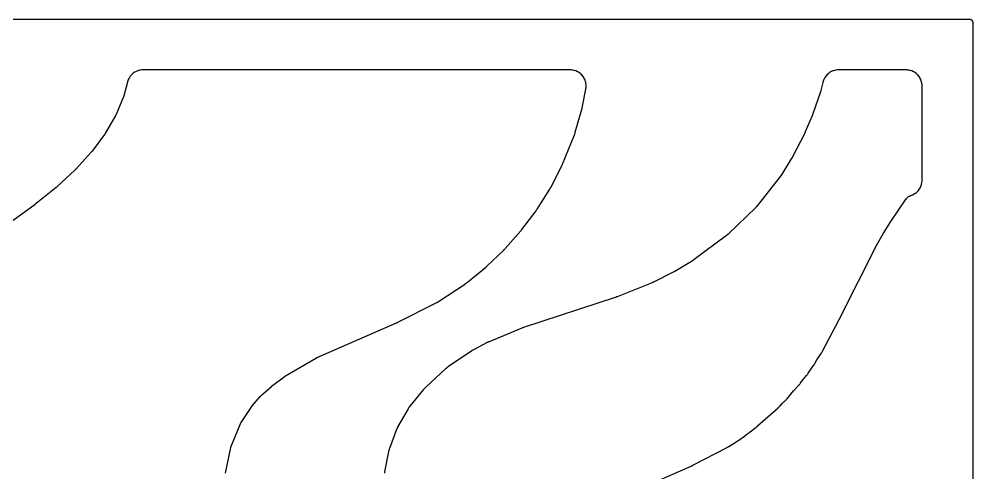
# Model space of a CAD drawing. Header units: millimetres. Extents: x 0 to 300, y 0 to 300.
# Drawn here: x 150 to 300.1, y 228.7 to 300.1 of the extents above; entities that cross this region are included whole.
import ezdxf

# ---------------------------------------------------------------- set-up
doc = ezdxf.new("R2010")
doc.units = ezdxf.units.MM
doc.layers.add('CUT', color=7, linetype='CONTINUOUS')

msp = doc.modelspace()

# ---------------------------------------------------------------- linework, layer by layer
at = {"layer": 'CUT'}
for points in [[(140.0684, 300.0625), (193.3882, 300.0625), (298.533, 300.0625), (298.5625, 300.0625), (299.4478, 300.0625), (299.5212, 300.0589), (299.5794, 300.0503), (299.6365, 300.036), (299.6918, 300.0162), (299.745, 299.991), (299.7954, 299.9608), (299.8427, 299.9257), (299.8863, 299.8863), (299.9257, 299.8427), (299.9608, 299.7954), (299.991, 299.745), (300.0162, 299.6918), (300.036, 299.6365), (300.0503, 299.5794), (300.0589, 299.5212), (300.0625, 299.4478), (300.0625, 298.5625), (300.0625, 297.442), (300.0625, 109.7131)], [(182.4705, 228.6569), (183.3129, 232.6709), (183.3152, 232.6813), (183.3187, 232.6974), (183.325, 232.7238), (183.3339, 232.7587), (183.3424, 232.7897), (183.3495, 232.8142), (183.3537, 232.8282), (183.3553, 232.8334), (183.3652, 232.8634), (183.3884, 232.9298), (183.4033, 232.9693), (183.4086, 232.9825), (183.4126, 232.9923), (184.7947, 236.3129), (184.7986, 236.3222), (184.8048, 236.3366), (184.8154, 236.3603), (184.83, 236.3918), (184.8435, 236.4196), (184.8545, 236.4414), (184.8609, 236.4538), (184.8633, 236.4584), (184.8779, 236.485), (184.9113, 236.5436), (184.9321, 236.5783), (184.9394, 236.5898), (184.9448, 236.5983), (186.491, 238.989), (186.4999, 239.0024), (186.5207, 239.0334), (186.5298, 239.0466), (186.541, 239.0627), (186.5503, 239.0757), (186.5722, 239.106), (186.5817, 239.1189), (186.5928, 239.1335), (186.6025, 239.1462), (186.6255, 239.1757), (186.6355, 239.1882), (186.6478, 239.2034), (186.658, 239.2158), (186.6821, 239.2444), (186.6925, 239.2566), (187.9492, 240.6995), (187.9581, 240.7096), (187.9791, 240.7329), (187.9881, 240.7429), (187.9993, 240.7549), (188.0085, 240.7647), (188.0301, 240.7874), (188.0395, 240.7971), (188.0503, 240.8081), (188.0598, 240.8177), (188.0821, 240.8397), (188.0917, 240.8491), (188.1036, 240.8605), (188.1134, 240.8697), (188.1363, 240.8911), (188.1462, 240.9002), (189.6897, 242.2945), (189.6977, 242.3017), (189.7166, 242.3184), (189.7248, 242.3255), (189.7347, 242.3341), (189.743, 242.3411), (189.7623, 242.3573), (189.7706, 242.3642), (189.7802, 242.3721), (189.7886, 242.3789), (189.8083, 242.3946), (189.8167, 242.4013), (189.8271, 242.4094), (189.8357, 242.416), (189.8557, 242.4313), (189.8644, 242.4377), (191.7081, 243.8068), (191.7181, 243.8142), (191.7416, 243.8311), (191.7517, 243.8383), (191.7641, 243.847), (191.7744, 243.854), (191.7983, 243.8703), (191.8086, 243.8772), (191.8205, 243.8851), (191.8309, 243.8919), (191.8553, 243.9075), (191.8658, 243.9141), (191.8787, 243.9221), (191.8893, 243.9286), (191.9141, 243.9435), (191.9247, 243.9499), (196.7771, 246.7824), (196.7886, 246.789), (196.8155, 246.8042), (196.8271, 246.8106), (196.8413, 246.8183), (196.853, 246.8246), (196.8804, 246.839), (196.8922, 246.8451), (196.9057, 246.852), (196.9176, 246.8579), (196.9454, 246.8715), (196.9574, 246.8772), (196.972, 246.8841), (196.984, 246.8896), (197.0122, 246.9024), (197.0243, 246.9078), (209.4002, 252.2944), (209.4077, 252.2977), (209.46, 252.3213), (209.468, 252.325), (209.5328, 252.3554), (209.5406, 252.3592), (209.5915, 252.384), (209.5998, 252.3881), (215.6191, 255.4376), (215.6342, 255.4456), (215.7316, 255.4984), (215.7465, 255.5068), (215.8668, 255.5766), (215.8814, 255.5854), (215.9756, 255.6437), (215.99, 255.6529), (220.2198, 258.4401), (220.2322, 258.4485), (220.3123, 258.5042), (220.3245, 258.5129), (220.4232, 258.5852), (220.4351, 258.5943), (220.5123, 258.6538), (220.5241, 258.6632), (223.3612, 260.9699), (223.3708, 260.9779), (223.4328, 261.0305), (223.4423, 261.0387), (223.5187, 261.1063), (223.5279, 261.1147), (223.5877, 261.1698), (223.5968, 261.1783), (226.2585, 263.7387), (226.2674, 263.7475), (226.3249, 263.8051), (226.3336, 263.8141), (226.4042, 263.8879), (226.4128, 263.8971), (226.4678, 263.9571), (226.4762, 263.9664), (228.9144, 266.739), (228.9212, 266.7469), (228.9682, 266.8022), (228.9754, 266.8108), (229.0326, 266.8809), (229.0395, 266.8895), (229.0838, 266.9457), (229.0909, 266.955), (231.3263, 269.9113), (231.3342, 269.922), (231.3845, 269.9917), (231.3922, 270.0025), (231.4534, 270.0914), (231.4608, 270.1024), (231.508, 270.1743), (231.5152, 270.1854), (233.4845, 273.3324), (233.4908, 273.3427), (233.531, 273.4099), (233.5371, 273.4203), (233.5858, 273.5057), (233.5917, 273.5162), (233.6292, 273.585), (233.6349, 273.5956), (235.345, 276.8899), (235.3514, 276.9027), (235.3923, 276.9863), (235.3985, 276.9992), (235.4473, 277.1054), (235.4531, 277.1185), (235.49, 277.2039), (235.4955, 277.2172), (237.3699, 281.8648), (237.3759, 281.8802), (237.4133, 281.9809), (237.4188, 281.9964), (237.4623, 282.124), (237.4674, 282.1397), (237.4992, 282.2423), (237.5039, 282.2582), (238.5724, 286.0717), (238.5756, 286.0835), (238.5954, 286.1604), (238.5984, 286.1723), (238.6213, 286.2693), (238.624, 286.2813), (238.6407, 286.3589), (238.6432, 286.3709), (239.1583, 289.0248), (239.161, 289.0393), (239.1769, 289.1334), (239.1791, 289.1479), (239.1873, 289.2047), (239.1907, 289.2339), (239.2084, 289.4213), (239.211, 289.4799), (239.2102, 289.6656), (239.2071, 289.7242), (239.1882, 289.9089), (239.1794, 289.967), (239.1425, 290.149), (239.128, 290.2059), (239.0736, 290.3834), (239.0536, 290.4386), (238.982, 290.6099), (238.9567, 290.6629), (238.8688, 290.8264), (238.8384, 290.8767), (238.7349, 291.0308), (238.6998, 291.0779), (238.5817, 291.2211), (238.5421, 291.2646), (238.4106, 291.3956), (238.367, 291.4349), (238.2233, 291.5525), (238.176, 291.5874), (238.0215, 291.6903), (237.9711, 291.7204), (237.8072, 291.8077), (237.7541, 291.8328), (237.5825, 291.9036), (237.5272, 291.9234), (237.3495, 291.9771), (237.2925, 291.9914), (237.1104, 292.0275), (237.0523, 292.0361), (236.865, 292.0545), (236.8357, 292.0566), (236.7784, 292.0594), (236.7637, 292.06), (236.6683, 292.0623), (236.6536, 292.0625), (182.3305, 292.0625), (169.5729, 292.0625), (169.535, 292.0625), (169.5197, 292.0623), (169.4207, 292.0598), (169.4054, 292.0592), (169.346, 292.0562), (169.3156, 292.0539), (169.1212, 292.034), (169.061, 292.0248), (168.8723, 291.9859), (168.8133, 291.9706), (168.6295, 291.9127), (168.5723, 291.8915), (168.3954, 291.8153), (168.3407, 291.7884), (168.1723, 291.6946), (168.1206, 291.6623), (167.9627, 291.5519), (167.9146, 291.5145), (167.7686, 291.3887), (167.7245, 291.3466), (167.5921, 291.2066), (167.5525, 291.1603), (167.435, 291.0076), (167.4003, 290.9575), (167.2989, 290.7937), (167.2694, 290.7403), (167.1851, 290.567), (167.1613, 290.5109), (167.0941, 290.3275), (167.0843, 290.2986), (167.0667, 290.2417), (167.0624, 290.2271), (167.0355, 290.1317), (167.0316, 290.117), (166.4944, 288.0088), (166.4926, 288.002), (166.4884, 287.9861), (166.4876, 287.9832), (166.4788, 287.9525), (166.4602, 287.8913), (166.4596, 287.8895), (166.4551, 287.8762), (166.4492, 287.8593), (166.444, 287.8446), (166.4382, 287.8289), (166.4143, 287.7663), (166.4013, 287.7341), (165.2563, 285.0538), (165.2508, 285.0413), (165.2379, 285.0122), (165.2323, 285), (165.2254, 284.9851), (165.2196, 284.9728), (165.2059, 284.9443), (165.1999, 284.9321), (165.1929, 284.9182), (165.1868, 284.9061), (165.1722, 284.8781), (165.1658, 284.8661), (165.158, 284.8515), (165.1515, 284.8396), (165.1361, 284.812), (165.1294, 284.8002), (163.5966, 282.15), (163.5901, 282.1389), (163.5746, 282.113), (163.5679, 282.1019), (163.5596, 282.0885), (163.5527, 282.0775), (163.5365, 282.0521), (163.5295, 282.0412), (163.5213, 282.0288), (163.5141, 282.0181), (163.4972, 281.9931), (163.4899, 281.9825), (163.4808, 281.9695), (163.4733, 281.959), (163.4557, 281.9345), (163.448, 281.9241), (161.5048, 279.3101), (161.4981, 279.3012), (161.4822, 279.2805), (161.4754, 279.2716), (161.467, 279.2609), (161.46, 279.2521), (161.4437, 279.2318), (161.4367, 279.2231), (161.4285, 279.2132), (161.4213, 279.2046), (161.4045, 279.1847), (161.3972, 279.1762), (161.3883, 279.1659), (161.3809, 279.1575), (161.3636, 279.1379), (161.3561, 279.1296), (158.9638, 276.5025), (158.9577, 276.4958), (158.9433, 276.4803), (158.9371, 276.4737), (158.9295, 276.4657), (158.9232, 276.4592), (158.9086, 276.444), (158.9022, 276.4375), (158.8949, 276.4301), (158.8885, 276.4237), (158.8735, 276.4088), (158.8671, 276.4025), (158.8591, 276.3947), (158.8526, 276.3885), (158.8373, 276.3739), (158.8308, 276.3677), (155.9614, 273.6856), (155.9566, 273.6811), (155.9455, 273.6708), (155.9406, 273.6664), (155.9291, 273.656), (155.9231, 273.6506), (155.9092, 273.6382), (155.9032, 273.6329), (155.8962, 273.6268), (155.8902, 273.6215), (155.876, 273.6093), (155.8699, 273.6041), (155.8667, 273.6014), (155.8595, 273.5953), (155.8424, 273.5812), (155.835, 273.5752), (152.4515, 270.8366), (152.4473, 270.8332), (152.4376, 270.8254), (152.4334, 270.8221), (152.4235, 270.8143), (152.4184, 270.8103), (152.4063, 270.8009), (152.4012, 270.7969), (152.3952, 270.7923), (152.39, 270.7883), (152.3778, 270.7791), (152.3732, 270.7757), (152.3633, 270.7684), (152.349, 270.758), (152.3427, 270.7534), (144.6547, 265.2386)], [(244.5655, 224.8884), (255.7513, 229.7635), (255.7601, 229.7674), (255.821, 229.7951), (255.8303, 229.7995), (255.9056, 229.8353), (255.9147, 229.8397), (255.9737, 229.869), (255.9833, 229.8739), (261.3145, 232.6432), (261.3146, 232.6432), (261.3504, 232.6618), (261.3621, 232.668), (261.4376, 232.7094), (261.4492, 232.7159), (261.5428, 232.7699), (261.5542, 232.7767), (261.6279, 232.8214), (261.6391, 232.8284), (263.573, 234.0609), (263.5839, 234.0681), (263.6544, 234.1152), (263.6652, 234.1226), (263.7524, 234.1837), (263.763, 234.1913), (263.8314, 234.2414), (263.8419, 234.2492), (264.5125, 234.7638), (264.6775, 234.8747), (264.6925, 234.8851), (264.789, 234.9543), (264.8036, 234.9652), (264.922, 235.0556), (264.9363, 235.0669), (265.0284, 235.1419), (265.0424, 235.1536), (265.2121, 235.3005), (265.9368, 235.8565), (265.947, 235.8645), (266.0127, 235.9173), (266.0227, 235.9255), (266.1038, 235.9935), (266.1137, 236.0019), (266.1771, 236.0574), (266.1867, 236.0661), (267.7847, 237.5277), (269.4117, 238.9362), (269.4251, 238.9482), (269.5111, 239.0273), (269.5241, 239.0397), (269.6291, 239.1421), (269.6417, 239.1549), (269.7228, 239.239), (269.7351, 239.2521), (270.0555, 239.6048), (270.4353, 239.9523), (270.4494, 239.9655), (270.5393, 240.0533), (270.553, 240.067), (270.6622, 240.1808), (270.6754, 240.1949), (270.7595, 240.2883), (270.7722, 240.3029), (271.8578, 241.5892), (272.7238, 242.5427), (272.7337, 242.5538), (272.7972, 242.6274), (272.8069, 242.6388), (272.8843, 242.7331), (272.8936, 242.7448), (272.9534, 242.8214), (272.9625, 242.8333), (273.3558, 243.3641), (273.8766, 243.9812), (273.8885, 243.9958), (273.9645, 244.0918), (273.976, 244.1068), (274.0675, 244.2303), (274.0785, 244.2456), (274.1484, 244.3462), (274.1589, 244.3618), (274.6069, 245.0527), (274.9929, 245.5736), (275.0044, 245.5898), (275.0777, 245.6959), (275.0887, 245.7124), (275.1763, 245.8485), (275.1867, 245.8654), (275.2529, 245.9761), (275.2628, 245.9933), (275.5294, 246.4752), (276.1688, 247.4613), (276.1757, 247.4722), (276.2198, 247.5435), (276.2265, 247.5545), (276.2799, 247.6453), (276.2863, 247.6565), (276.3273, 247.7296), (276.3335, 247.7409), (278.9728, 252.6977), (278.975, 252.7017), (278.9896, 252.7296), (278.9918, 252.734), (279.0097, 252.769), (279.0119, 252.7732), (279.0143, 252.7781), (279.0283, 252.8052), (279.0312, 252.8108), (284.9294, 264.5532), (285.9684, 266.3659), (287.1228, 268.2229), (289.5634, 271.7767), (289.5911, 271.8149), (289.6436, 271.8834), (289.7047, 271.9549), (289.7723, 272.017), (289.8207, 272.057), (289.8964, 272.1131), (289.9486, 272.1478), (290.0298, 272.1957), (290.0854, 272.2247), (290.1711, 272.2639), (290.2514, 272.2956), (290.2957, 272.3118), (290.3557, 272.3319), (290.3841, 272.3422), (290.562, 272.4121), (290.6166, 272.4367), (290.7848, 272.5229), (290.8366, 272.5529), (290.9954, 272.6555), (291.044, 272.6904), (291.1918, 272.8083), (291.2366, 272.8478), (291.372, 272.9799), (291.4127, 273.0237), (291.5342, 273.1686), (291.5703, 273.2162), (291.6768, 273.3725), (291.708, 273.4235), (291.7984, 273.5896), (291.8243, 273.6435), (291.8978, 273.8177), (291.9182, 273.8739), (291.974, 274.0546), (291.9887, 274.1125), (292.0262, 274.2979), (292.0351, 274.357), (292.0542, 274.5477), (292.0564, 274.5776), (292.0593, 274.6359), (292.0599, 274.6508), (292.0623, 274.748), (292.0625, 274.763), (292.0625, 289.4999), (292.0623, 289.5146), (292.06, 289.6103), (292.0594, 289.625), (292.0566, 289.6825), (292.0544, 289.7118), (292.0359, 289.8996), (292.0273, 289.9579), (291.991, 290.1405), (291.9767, 290.1976), (291.9226, 290.3757), (291.9028, 290.4311), (291.8316, 290.6031), (291.8064, 290.6564), (291.7186, 290.8205), (291.6884, 290.871), (291.585, 291.0258), (291.5499, 291.0731), (291.4318, 291.217), (291.3922, 291.2606), (291.2606, 291.3922), (291.217, 291.4318), (291.0731, 291.5499), (291.0258, 291.585), (290.871, 291.6884), (290.8205, 291.7186), (290.6563, 291.8064), (290.6031, 291.8316), (290.4311, 291.9028), (290.3757, 291.9226), (290.1976, 291.9767), (290.1405, 291.991), (289.9579, 292.0273), (289.8996, 292.0359), (289.7118, 292.0544), (289.6824, 292.0566), (289.625, 292.0594), (289.6103, 292.06), (289.5146, 292.0623), (289.4999, 292.0625), (278.9507, 292.0625), (278.9364, 292.0623), (278.844, 292.0601), (278.8297, 292.0596), (278.7742, 292.057), (278.7458, 292.055), (278.5642, 292.0377), (278.5078, 292.0296), (278.3311, 291.9957), (278.2758, 291.9823), (278.1031, 291.9317), (278.0492, 291.9132), (277.8821, 291.8465), (277.8303, 291.8229), (277.6702, 291.7407), (277.6209, 291.7123), (277.4693, 291.6153), (277.4229, 291.5823), (277.2812, 291.4714), (277.2381, 291.4342), (277.1075, 291.3103), (277.0681, 291.2692), (276.9499, 291.1336), (276.9146, 291.0889), (276.8098, 290.9426), (276.7789, 290.8948), (276.6884, 290.7393), (276.6621, 290.6888), (276.5868, 290.5254), (276.5654, 290.4726), (276.5051, 290.3004), (276.4963, 290.2733), (276.4804, 290.2201), (276.4765, 290.2064), (276.4522, 290.1171), (276.4486, 290.1033), (276.1301, 288.8141), (276.1276, 288.804), (276.1215, 288.7805), (276.1188, 288.7704), (276.1155, 288.7581), (276.1127, 288.7481), (276.106, 288.7247), (276.1031, 288.7147), (276.0997, 288.7032), (276.0967, 288.6932), (276.0895, 288.67), (276.0864, 288.6601), (276.0825, 288.648), (276.0792, 288.6381), (276.0715, 288.615), (276.0681, 288.6052), (274.8093, 284.9867), (274.8074, 284.9811), (274.8027, 284.968), (274.8007, 284.9624), (274.7958, 284.949), (274.7933, 284.9421), (274.7873, 284.9261), (274.7848, 284.9193), (274.7818, 284.9114), (274.7791, 284.9045), (274.7729, 284.8885), (274.7702, 284.8817), (274.7688, 284.8782), (274.7655, 284.8702), (274.7578, 284.8515), (274.7545, 284.8435), (273.6805, 282.3025), (273.6769, 282.2942), (273.6685, 282.2748), (273.6648, 282.2665), (273.6604, 282.2566), (273.6567, 282.2484), (273.648, 282.2294), (273.6442, 282.2212), (273.6397, 282.2118), (273.6359, 282.2037), (273.6267, 282.1848), (273.6228, 282.1767), (273.6179, 282.1668), (273.6139, 282.1588), (273.6044, 282.1401), (273.6002, 282.1321), (271.5581, 278.2093), (271.5549, 278.2033), (271.5475, 278.1893), (271.5443, 278.1833), (271.5366, 278.169), (271.5326, 278.1616), (271.5232, 278.1446), (271.5191, 278.1373), (271.5143, 278.1289), (271.5102, 278.1216), (271.5004, 278.1047), (271.4962, 278.0974), (271.494, 278.0937), (271.489, 278.0852), (271.477, 278.0655), (271.4719, 278.057), (269.9233, 275.5552), (269.9166, 275.5445), (269.9007, 275.5195), (269.8938, 275.5089), (269.8854, 275.4961), (269.8784, 275.4857), (269.8619, 275.4614), (269.8547, 275.451), (269.8464, 275.4391), (269.8391, 275.4288), (269.8219, 275.4049), (269.8144, 275.3948), (269.8053, 275.3824), (269.7977, 275.3723), (269.7798, 275.3489), (269.7721, 275.339), (266.1027, 270.6738), (266.0933, 270.662), (266.071, 270.6347), (266.0614, 270.623), (266.0495, 270.6089), (266.0397, 270.5975), (266.0165, 270.5709), (266.0065, 270.5596), (265.9949, 270.5467), (265.9847, 270.5356), (265.9607, 270.5098), (265.9503, 270.4989), (265.9375, 270.4856), (265.9269, 270.4748), (265.902, 270.4498), (265.8913, 270.4392), (261.5401, 266.2197), (261.5295, 266.2096), (261.5046, 266.1863), (261.4938, 266.1764), (261.4806, 266.1644), (261.4697, 266.1546), (261.4441, 266.1321), (261.433, 266.1225), (261.4203, 266.1116), (261.409, 266.1022), (261.3827, 266.0805), (261.3713, 266.0713), (261.3574, 266.0602), (261.3459, 266.0512), (261.3188, 266.0304), (261.3072, 266.0216), (256.2188, 262.233), (256.21, 262.2266), (256.1894, 262.2116), (256.1806, 262.2053), (256.1697, 262.1976), (256.1608, 262.1913), (256.1398, 262.1769), (256.1308, 262.1708), (256.1204, 262.1637), (256.1113, 262.1577), (256.09, 262.1438), (256.0808, 262.1379), (256.0696, 262.1307), (256.0604, 262.1249), (256.0387, 262.1115), (256.0294, 262.1058), (253.1585, 260.3729), (253.1525, 260.3694), (253.1385, 260.3611), (253.1325, 260.3576), (253.1181, 260.3492), (253.1107, 260.3449), (253.0934, 260.335), (253.0859, 260.3308), (253.0773, 260.326), (253.0698, 260.3219), (253.0522, 260.3123), (253.0447, 260.3082), (253.0408, 260.3061), (253.0318, 260.3014), (253.0108, 260.2905), (253.0018, 260.2859), (249.8128, 258.6781), (249.8037, 258.6735), (249.7824, 258.6631), (249.7732, 258.6587), (249.7622, 258.6534), (249.753, 258.6492), (249.7317, 258.6393), (249.7225, 258.6351), (249.7119, 258.6303), (249.7026, 258.6262), (249.681, 258.6168), (249.6717, 258.6128), (249.6604, 258.608), (249.651, 258.6042), (249.6292, 258.5952), (249.6198, 258.5915), (244.07, 256.3936), (244.0649, 256.3916), (244.053, 256.387), (244.0479, 256.385), (244.0357, 256.3803), (244.0294, 256.378), (244.0147, 256.3725), (244.0084, 256.3702), (244.0011, 256.3675), (243.9948, 256.3652), (243.98, 256.3599), (243.9744, 256.358), (243.9625, 256.3538), (243.9453, 256.348), (243.9377, 256.3455), (229.3776, 251.5644), (229.3673, 251.5609), (229.2958, 251.536), (229.2848, 251.532), (229.1963, 251.4992), (229.1856, 251.4951), (229.1162, 251.4679), (229.1049, 251.4633), (223.936, 249.3124), (223.9238, 249.3072), (223.8453, 249.2725), (223.8333, 249.267), (223.7358, 249.2213), (223.7239, 249.2155), (223.647, 249.1774), (223.6352, 249.1714), (221.606, 248.1088), (221.5914, 248.1009), (221.4972, 248.0482), (221.4828, 248.0399), (221.3665, 247.9705), (221.3523, 247.9618), (221.2612, 247.904), (221.2473, 247.8949), (217.5357, 245.393), (217.5269, 245.3869), (217.4655, 245.3439), (217.4564, 245.3374), (217.4167, 245.3085), (217.3978, 245.2942), (217.2821, 245.2027), (217.2645, 245.1882), (217.2345, 245.1626), (217.2264, 245.1555), (217.1709, 245.1064), (217.162, 245.0983), (213.9558, 242.1415), (213.9408, 242.1272), (213.8449, 242.0324), (213.8304, 242.0176), (213.7143, 241.8946), (213.7004, 241.8792), (213.6113, 241.7781), (213.5978, 241.7623), (211.4986, 239.2057), (211.4908, 239.196), (211.4404, 239.132), (211.4328, 239.1221), (211.4033, 239.083), (211.3887, 239.0627), (211.2963, 238.9287), (211.2825, 238.9078), (211.2564, 238.8664), (211.2498, 238.8557), (211.2079, 238.786), (211.2015, 238.7752), (209.6036, 235.9874), (209.5976, 235.9766), (209.5592, 235.9063), (209.5534, 235.8955), (209.5312, 235.8527), (209.5202, 235.8306), (209.4523, 235.6856), (209.4423, 235.6631), (209.4236, 235.6187), (209.419, 235.6073), (209.3895, 235.5328), (209.3851, 235.5213), (208.2704, 232.5251), (208.2663, 232.5137), (208.2402, 232.439), (208.2363, 232.4274), (208.2216, 232.3822), (208.2145, 232.3589), (208.1715, 232.2067), (208.1654, 232.1832), (208.1543, 232.1369), (208.1516, 232.125), (208.1348, 232.0478), (208.1324, 232.0358), (207.5038, 228.8348), (207.5017, 228.8238), (207.4881, 228.7467), (207.4862, 228.7352), (207.4782, 228.6844), (207.4749, 228.6599)]]:
    msp.add_lwpolyline(points, dxfattribs=at)

doc.saveas('drawing.dxf')
